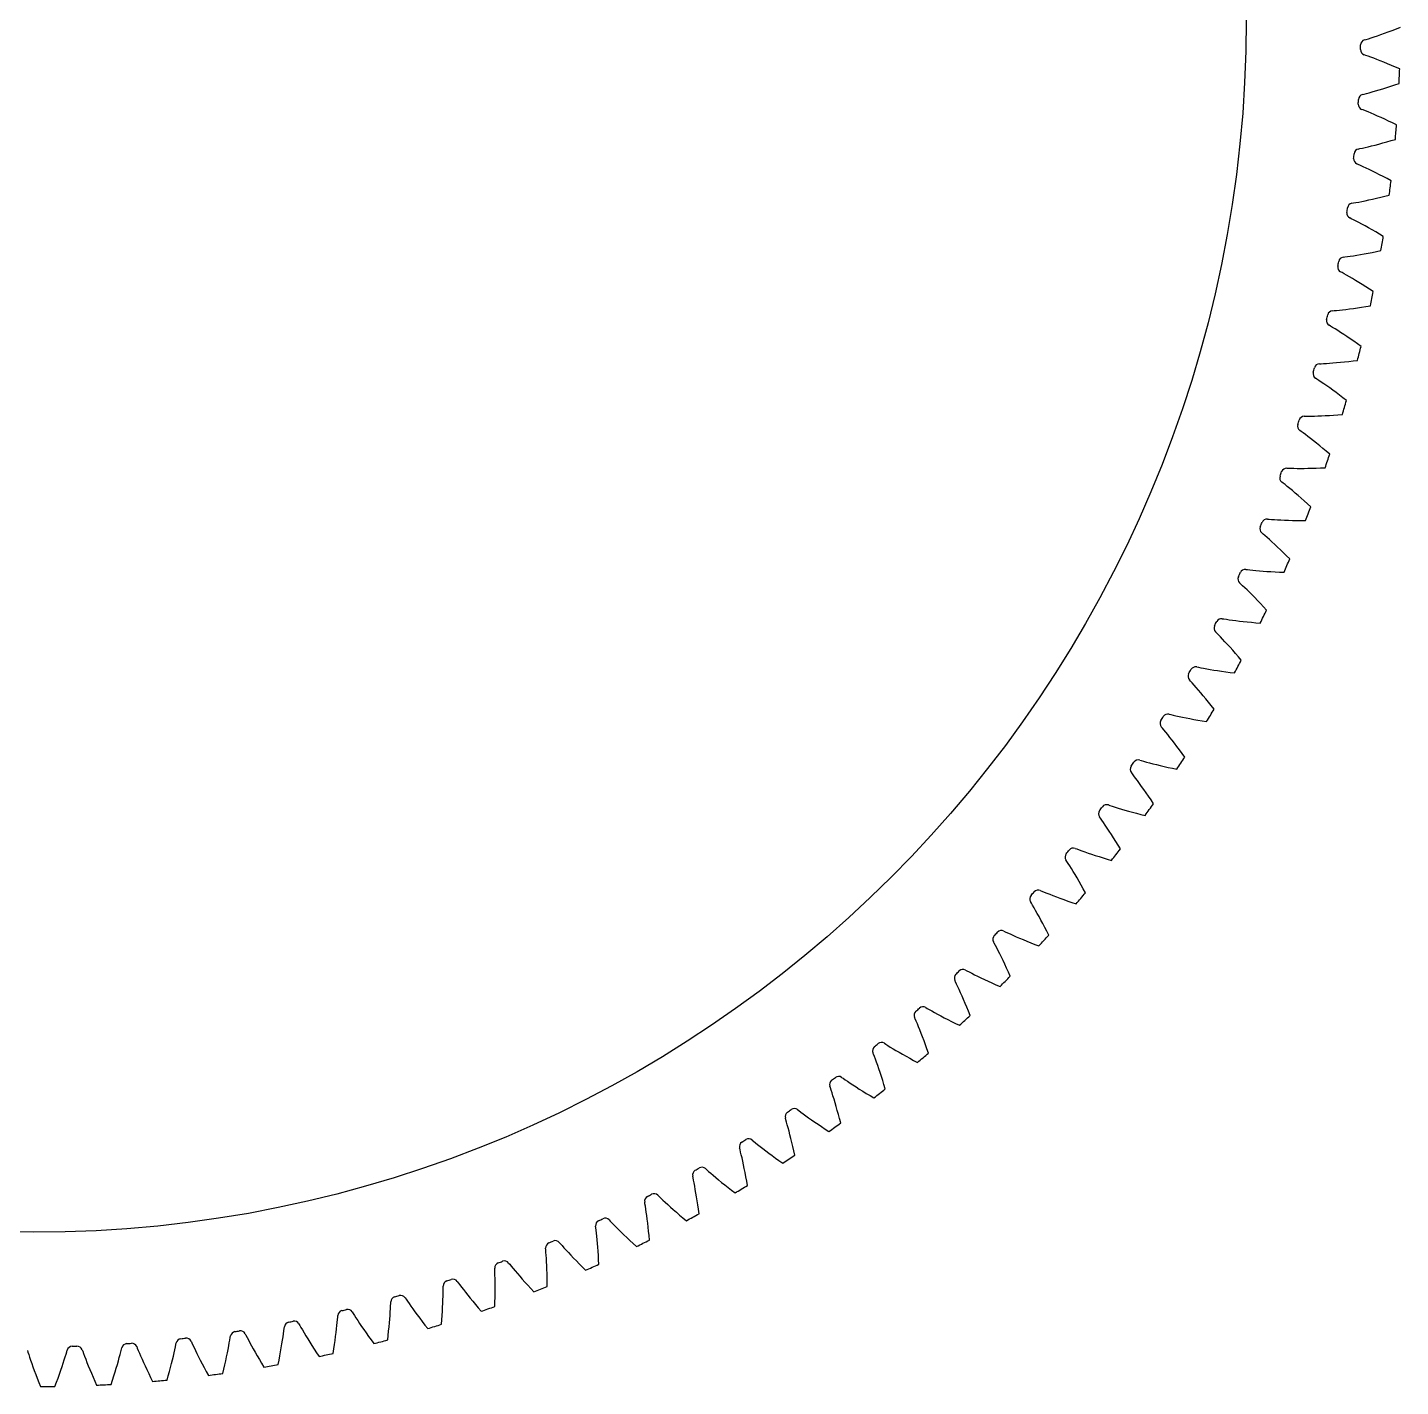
# Model space of a CAD drawing. Header units: millimetres. Extents: x -77 to 78, y -77 to 77.
# Drawn here: x -0.4 to 77.5, y -77.5 to -0.4 of the extents above; entities that cross this region are included whole.
import ezdxf

# ---------------------------------------------------------------- set-up
doc = ezdxf.new("R2010")
doc.units = ezdxf.units.MM

msp = doc.modelspace()

# ---------------------------------------------------------------- linework, layer by layer
at = {"layer": 'bore'}
msp.add_circle((0, 0), 68.75, dxfattribs=at)
at = {"layer": 'thin_ring_external'}
for p, q in [((76.383821, -0.824616), (76.590326, -0.751931)), ((76.590326, -0.751931), (76.805842, -0.674017)), ((76.805842, -0.674017), (77.02954, -0.590951)), ((77.02954, -0.590951), (77.260752, -0.502778)), ((77.260752, -0.502778), (77.498918, -0.40952)), ((75.452572, -1.128734), (75.54329, -1.099922)), ((75.54329, -1.099922), (75.67591, -1.058729)), ((75.67591, -1.058729), (75.830878, -1.009513)), ((75.830878, -1.009513), (76.002402, -0.953696)), ((76.002402, -0.953696), (76.187378, -0.891943)), ((76.187378, -0.891943), (76.383821, -0.824616)), ((75.524755, -2.002437), (75.435297, -1.969926)), ((75.655573, -2.04904), (75.524755, -2.002437)), ((75.80839, -2.104577), (75.655573, -2.04904)), ((75.977477, -2.167389), (75.80839, -2.104577)), ((76.159762, -2.236685), (75.977477, -2.167389)), ((76.353275, -2.312019), (76.159762, -2.236685)), ((76.556623, -2.393121), (76.353275, -2.312019)), ((76.768758, -2.479817), (76.556623, -2.393121)), ((76.988857, -2.571997), (76.768758, -2.479817)), ((77.216254, -2.669589), (76.988857, -2.571997)), ((77.450391, -2.772545), (77.216254, -2.669589)), ((76.494882, -3.895716), (76.713414, -3.826715)), ((76.713414, -3.826715), (76.940334, -3.752903)), ((76.940334, -3.752903), (77.17497, -3.674296)), ((77.17497, -3.674296), (77.416765, -3.590895)), ((75.342617, -4.225489), (75.434441, -4.200426)), ((75.434441, -4.200426), (75.568641, -4.164714)), ((75.568641, -4.164714), (75.725499, -4.121901)), ((75.725499, -4.121901), (75.899169, -4.073172)), ((75.899169, -4.073172), (76.086525, -4.019065)), ((76.086525, -4.019065), (76.285566, -3.959861)), ((76.285566, -3.959861), (76.494882, -3.895716)), ((75.378869, -5.10142), (75.290821, -5.065263)), ((75.507663, -5.153354), (75.378869, -5.10142)), ((75.658071, -5.215118), (75.507663, -5.153354)), ((75.824437, -5.284819), (75.658071, -5.215118)), ((76.003724, -5.36154), (75.824437, -5.284819)), ((76.193981, -5.444755), (76.003724, -5.36154)), ((76.393827, -5.534137), (76.193981, -5.444755)), ((76.602224, -5.62947), (76.393827, -5.534137)), ((76.818354, -5.730609), (76.602224, -5.62947)), ((77.041551, -5.837453), (76.818354, -5.730609)), ((77.271264, -5.949936), (77.041551, -5.837453)), ((76.270449, -7.032931), (76.49163, -6.97296)), ((76.49163, -6.97296), (76.721389, -6.908526)), ((76.721389, -6.908526), (76.959055, -6.839619)), ((76.959055, -6.839619), (77.204069, -6.766215)), ((75.105617, -7.31512), (75.198392, -7.293848)), ((75.198392, -7.293848), (75.333945, -7.263675)), ((75.333945, -7.263675), (75.492429, -7.227338)), ((75.492429, -7.227338), (75.667953, -7.185781)), ((75.667953, -7.185781), (75.857372, -7.139411)), ((75.857372, -7.139411), (76.058676, -7.088429)), ((76.058676, -7.088429), (76.270449, -7.032931)), ((75.105877, -8.191801), (75.019388, -8.152059)), ((75.232431, -8.248978), (75.105877, -8.191801)), ((75.380176, -8.316866), (75.232431, -8.248978)), ((75.54354, -8.393338), (75.380176, -8.316866)), ((75.719526, -8.477355), (75.54354, -8.393338)), ((75.906206, -8.568311), (75.719526, -8.477355)), ((76.102214, -8.665822), (75.906206, -8.568311)), ((76.306522, -8.76963), (76.102214, -8.665822)), ((76.518317, -8.879557), (76.306522, -8.76963)), ((76.73694, -8.995475), (76.518317, -8.879557)), ((76.961841, -9.117293), (76.73694, -8.995475)), ((75.917407, -10.158287), (76.140864, -10.107447)), ((76.140864, -10.107447), (76.373075, -10.0525)), ((76.373075, -10.0525), (76.613369, -9.993409)), ((76.613369, -9.993409), (76.86119, -9.930126)), ((74.741972, -10.392416), (74.835542, -10.374971)), ((74.835542, -10.374971), (74.97222, -10.350388)), ((74.97222, -10.350388), (75.132062, -10.320588)), ((75.132062, -10.320588), (75.309144, -10.286272)), ((75.309144, -10.286272), (75.500307, -10.247719)), ((75.500307, -10.247719), (75.703534, -10.205043)), ((75.703534, -10.205043), (75.917407, -10.158287)), ((74.70624, -11.268368), (74.621455, -11.225109)), ((74.830339, -11.330693), (74.70624, -11.268368)), ((74.975173, -11.404589), (74.830339, -11.330693)), ((75.13526, -11.487704), (74.975173, -11.404589)), ((75.307648, -11.578875), (75.13526, -11.487704)), ((75.490436, -11.677418), (75.307648, -11.578875)), ((75.682276, -11.782894), (75.490436, -11.677418)), ((75.882149, -11.895003), (75.682276, -11.782894)), ((76.089253, -12.013532), (75.882149, -11.895003)), ((76.302933, -12.138328), (76.089253, -12.013532)), ((76.522643, -12.269277), (76.302933, -12.138328)), ((75.436352, -13.266513), (75.661707, -13.224891)), ((75.661707, -13.224891), (75.895978, -13.179524)), ((75.895978, -13.179524), (76.138496, -13.130347)), ((76.138496, -13.130347), (76.388706, -13.077292)), ((74.252295, -13.452188), (74.346503, -13.438599)), ((74.346503, -13.438599), (74.484074, -13.419648)), ((74.484074, -13.419648), (74.645005, -13.396436)), ((74.645005, -13.396436), (74.823347, -13.369419)), ((74.823347, -13.369419), (75.015932, -13.338746)), ((75.015932, -13.338746), (75.220739, -13.30445)), ((75.220739, -13.30445), (75.436352, -13.266513)), ((74.180631, -14.325934), (74.097694, -14.279231)), ((74.302067, -14.393302), (74.180631, -14.325934)), ((74.443745, -14.473082), (74.302067, -14.393302)), ((74.600284, -14.562699), (74.443745, -14.473082)), ((74.768784, -14.66087), (74.600284, -14.562699)), ((74.947372, -14.766835), (74.768784, -14.66087)), ((75.13472, -14.880098), (74.947372, -14.766835)), ((75.329822, -15.000318), (75.13472, -14.880098)), ((75.531885, -15.12725), (75.329822, -15.000318)), ((75.740261, -15.260713), (75.531885, -15.12725)), ((75.95441, -15.400572), (75.740261, -15.260713)), ((74.828093, -16.35237), (75.054968, -16.320034)), ((75.054968, -16.320034), (75.290903, -16.284323)), ((75.290903, -16.284323), (75.535235, -16.245145)), ((75.535235, -16.245145), (75.787413, -16.202407)), ((73.637412, -16.489276), (73.732098, -16.479566)), ((73.732098, -16.479566), (73.870332, -16.46628)), ((73.870332, -16.46628), (74.032079, -16.449694)), ((74.032079, -16.449694), (74.21138, -16.430022)), ((74.21138, -16.430022), (74.405062, -16.407281)), ((74.405062, -16.407281), (74.611105, -16.381423)), ((74.611105, -16.381423), (74.828093, -16.35237)), ((73.529937, -17.359344), (73.448987, -17.309275)), ((73.648504, -17.43164), (73.529937, -17.359344)), ((73.786787, -17.517169), (73.648504, -17.43164)), ((73.939516, -17.613137), (73.786787, -17.517169)), ((74.103843, -17.718144), (73.939516, -17.613137)), ((74.27793, -17.831351), (74.103843, -17.718144)), ((74.46047, -17.952211), (74.27793, -17.831351)), ((74.650472, -18.080339), (74.46047, -17.952211)), ((74.847153, -18.21546), (74.650472, -18.080339)), ((75.049874, -18.357365), (74.847153, -18.21546)), ((75.258101, -18.505898), (75.049874, -18.357365)), ((73.294319, -19.475214), (73.474277, -19.46292)), ((73.474277, -19.46292), (73.668729, -19.44815)), ((73.668729, -19.44815), (73.87566, -19.430772)), ((73.87566, -19.430772), (74.093658, -19.410652)), ((74.093658, -19.410652), (74.321668, -19.387658)), ((74.321668, -19.387658), (74.558871, -19.361664)), ((74.558871, -19.361664), (74.804606, -19.33255)), ((74.804606, -19.33255), (75.058326, -19.300201)), ((72.898359, -19.49856), (72.993365, -19.492746)), ((72.993365, -19.492746), (73.132027, -19.485145)), ((73.132027, -19.485145), (73.294319, -19.475214)), ((72.755254, -20.363482), (72.676428, -20.310132)), ((72.870754, -20.440585), (72.755254, -20.363482)), ((73.005409, -20.531719), (72.870754, -20.440585)), ((73.154068, -20.633876), (73.005409, -20.531719)), ((73.313946, -20.745541), (73.154068, -20.633876)), ((73.483239, -20.8658), (73.313946, -20.745541)), ((73.660663, -20.994052), (73.483239, -20.8658)), ((73.845245, -21.129873), (73.660663, -20.994052)), ((74.036212, -21.272954), (73.845245, -21.129873)), ((74.232937, -21.423062), (74.036212, -21.272954)), ((74.43489, -21.580019), (74.232937, -21.423062)), ((72.036384, -22.474965), (72.131548, -22.473056)), ((72.131548, -22.473056), (72.270405, -22.471155)), ((72.270405, -22.471155), (72.432969, -22.467895)), ((72.432969, -22.467895), (72.613279, -22.462999)), ((72.613279, -22.462999), (72.808173, -22.456225)), ((72.808173, -22.456225), (73.015643, -22.447357)), ((73.015643, -22.447357), (73.234283, -22.436204)), ((73.234283, -22.436204), (73.463046, -22.42259)), ((73.463046, -22.42259), (73.701116, -22.406357)), ((73.701116, -22.406357), (73.947839, -22.387355)), ((73.947839, -22.387355), (74.202673, -22.36545)), ((71.85789, -23.333282), (71.781321, -23.276741)), ((71.970127, -23.415062), (71.85789, -23.333282)), ((72.100927, -23.511648), (71.970127, -23.415062)), ((72.245267, -23.619822), (72.100927, -23.511648)), ((72.400425, -23.737956), (72.245267, -23.619822)), ((72.564638, -23.865064), (72.400425, -23.737956)), ((72.736648, -24.000492), (72.564638, -23.865064)), ((72.915497, -24.143776), (72.736648, -24.000492)), ((73.10043, -24.294577), (72.915497, -24.143776)), ((73.290826, -24.452636), (73.10043, -24.294577)), ((73.486164, -24.617751), (73.290826, -24.452636)), ((71.052939, -25.413472), (71.148101, -25.415471)), ((71.148101, -25.415471), (71.286919, -25.419273)), ((71.286919, -25.419273), (71.449479, -25.422689)), ((71.449479, -25.422689), (71.629839, -25.4252)), ((71.629839, -25.4252), (71.824847, -25.426433)), ((71.824847, -25.426433), (72.032506, -25.426091)), ((72.032506, -25.426091), (72.251419, -25.423924)), ((72.251419, -25.423924), (72.480548, -25.419713)), ((72.480548, -25.419713), (72.719084, -25.413267)), ((72.719084, -25.413267), (72.966379, -25.404411)), ((72.966379, -25.404411), (73.221897, -25.392986)), ((70.839357, -26.263737), (70.765174, -26.2041)), ((70.948142, -26.350056), (70.839357, -26.263737)), ((71.074866, -26.45193), (70.948142, -26.350056)), ((71.214644, -26.565939), (71.074866, -26.45193)), ((71.364821, -26.690344), (71.214644, -26.565939)), ((71.523677, -26.824087), (71.364821, -26.690344)), ((71.689981, -26.966462), (71.523677, -26.824087)), ((71.862798, -27.116968), (71.689981, -26.966462)), ((72.041383, -27.275234), (71.862798, -27.116968)), ((72.225129, -27.440976), (72.041383, -27.275234)), ((72.413525, -27.613972), (72.225129, -27.440976)), ((69.949682, -28.309126), (70.044682, -28.31503)), ((70.044682, -28.31503), (70.183227, -28.324528)), ((70.183227, -28.324528), (70.34551, -28.334615)), ((70.34551, -28.334615), (70.525614, -28.344529)), ((70.525614, -28.344529), (70.720408, -28.353767)), ((70.720408, -28.353767), (70.927906, -28.361951)), ((70.927906, -28.361951), (71.146723, -28.368772)), ((71.146723, -28.368772), (71.375832, -28.373972)), ((71.375832, -28.373972), (71.614431, -28.377325)), ((71.614431, -28.377325), (71.861881, -28.378629)), ((71.861881, -28.378629), (72.117653, -28.377704)), ((69.701373, -29.149906), (69.6297, -29.087273)), ((69.806522, -29.240618), (69.701373, -29.149906)), ((69.928957, -29.347609), (69.806522, -29.240618)), ((70.063936, -29.467261), (69.928957, -29.347609)), ((70.20888, -29.597726), (70.063936, -29.467261)), ((70.362111, -29.737878), (70.20888, -29.597726)), ((70.52243, -29.88696), (70.362111, -29.737878)), ((70.688921, -30.044435), (70.52243, -29.88696)), ((70.860859, -30.209899), (70.688921, -30.044435)), ((71.037645, -30.383045), (70.860859, -30.209899)), ((71.218779, -30.56363), (71.037645, -30.383045)), ((68.728475, -31.157044), (68.823152, -31.166844)), ((68.823152, -31.166844), (68.961191, -31.182021)), ((68.961191, -31.182021), (69.122922, -31.198763)), ((69.122922, -31.198763), (69.302468, -31.216062)), ((69.302468, -31.216062), (69.496717, -31.23329)), ((69.496717, -31.23329), (69.703705, -31.249985)), ((69.703705, -31.249985), (69.922058, -31.265785)), ((69.922058, -31.265785), (70.15076, -31.280387)), ((70.15076, -31.280387), (70.38902, -31.293532)), ((70.38902, -31.293532), (70.636208, -31.304994)), ((70.636208, -31.304994), (70.891802, -31.314571)), ((68.445857, -31.986921), (68.376816, -31.921399)), ((68.547193, -32.081874), (68.445857, -31.986921)), ((68.665132, -32.193801), (68.547193, -32.081874)), ((68.795085, -32.318893), (68.665132, -32.193801)), ((68.93455, -32.455199), (68.795085, -32.318893)), ((69.081898, -32.601524), (68.93455, -32.455199)), ((69.235961, -32.757063), (69.081898, -32.601524)), ((69.395847, -32.92124), (69.235961, -32.757063)), ((69.560847, -33.093624), (69.395847, -32.92124)), ((69.730376, -33.273882), (69.560847, -33.093624)), ((69.903943, -33.46175), (69.730376, -33.273882)), ((67.391376, -33.952425), (67.485571, -33.966103)), ((67.485571, -33.966103), (67.62287, -33.986935)), ((67.62287, -33.986935), (67.783778, -34.010303)), ((67.783778, -34.010303), (67.962462, -34.034959)), ((67.962462, -34.034959), (68.15584, -34.060146)), ((68.15584, -34.060146), (68.361968, -34.085326)), ((68.361968, -34.085326), (68.579488, -34.110077)), ((68.579488, -34.110077), (68.807397, -34.134055)), ((68.807397, -34.134055), (69.044918, -34.156971)), ((69.044918, -34.156971), (69.291426, -34.178572)), ((69.291426, -34.178572), (69.546412, -34.198634)), ((67.074925, -34.769999), (67.008633, -34.701698)), ((67.172278, -34.869032), (67.074925, -34.769999)), ((67.285522, -34.985707), (67.172278, -34.869032)), ((67.41023, -35.116029), (67.285522, -34.985707)), ((67.543981, -35.257945), (67.41023, -35.116029)), ((67.685198, -35.410196), (67.543981, -35.257945)), ((67.832745, -35.571929), (67.685198, -35.410196)), ((67.985756, -35.742532), (67.832745, -35.571929)), ((68.143539, -35.921544), (67.985756, -35.742532)), ((68.305525, -36.10861), (68.143539, -35.921544)), ((68.471233, -36.303447), (68.305525, -36.10861)), ((65.940639, -36.690554), (66.034193, -36.708088)), ((66.034193, -36.708088), (66.170522, -36.734539)), ((66.170522, -36.734539), (66.330334, -36.764493)), ((66.330334, -36.764493), (66.507855, -36.796464)), ((66.507855, -36.796464), (66.700037, -36.82957)), ((66.700037, -36.82957), (66.904957, -36.863191)), ((66.904957, -36.863191), (67.121278, -36.896851)), ((67.121278, -36.896851), (67.34801, -36.930166)), ((67.34801, -36.930166), (67.584389, -36.962814)), ((67.584389, -36.962814), (67.829803, -36.994517)), ((67.829803, -36.994517), (68.083751, -37.025031)), ((65.59089, -37.494447), (65.527457, -37.423481)), ((65.684095, -37.597393), (65.59089, -37.494447)), ((65.792454, -37.718619), (65.684095, -37.597393)), ((65.911706, -37.853951), (65.792454, -37.718619)), ((66.039518, -38.001239), (65.911706, -37.853951)), ((66.174365, -38.159159), (66.039518, -38.001239)), ((66.315148, -38.326813), (66.174365, -38.159159)), ((66.461026, -38.503554), (66.315148, -38.326813)), ((66.611327, -38.688893), (66.461026, -38.503554)), ((66.765496, -38.882452), (66.611327, -38.688893)), ((66.923065, -39.083927), (66.765496, -38.882452)), ((64.378712, -39.366814), (64.471467, -39.388175)), ((64.471467, -39.388175), (64.606595, -39.4202)), ((64.606595, -39.4202), (64.765043, -39.45669)), ((64.765043, -39.45669), (64.941102, -39.495922)), ((64.941102, -39.495922), (65.131762, -39.53689)), ((65.131762, -39.53689), (65.335129, -39.578896)), ((65.335129, -39.578896), (65.549886, -39.621409)), ((65.549886, -39.621409), (65.775059, -39.664004)), ((65.775059, -39.664004), (66.009899, -39.706329)), ((63.996254, -40.155671), (63.935788, -40.082161)), ((64.085154, -40.262357), (63.996254, -40.155671)), ((64.188444, -40.387929), (64.085154, -40.262357)), ((64.30204, -40.528043), (64.188444, -40.387929)), ((66.009899, -39.706329), (66.253804, -39.748081)), ((66.253804, -39.748081), (66.506284, -39.788995)), ((64.423697, -40.680454), (64.30204, -40.528043)), ((64.551947, -40.843777), (64.423697, -40.680454)), ((64.685729, -41.01707), (64.551947, -40.843777)), ((64.824227, -41.199651), (64.685729, -41.01707)), ((64.966792, -41.391004), (64.824227, -41.199651)), ((62.708228, -41.976693), (62.800028, -42.001844)), ((62.800028, -42.001844), (62.933727, -42.03939)), ((62.933727, -42.03939), (63.090543, -42.082354)), ((65.112885, -41.590729), (64.966792, -41.391004)), ((65.26205, -41.798503), (65.112885, -41.590729)), ((62.293706, -42.749183), (62.236309, -42.673253)), ((62.37815, -42.859429), (62.293706, -42.749183)), ((63.090543, -42.082354), (63.264843, -42.128782)), ((63.264843, -42.128782), (63.453661, -42.177543)), ((63.453661, -42.177543), (63.655131, -42.227862)), ((63.655131, -42.227862), (63.867961, -42.279156)), ((63.867961, -42.279156), (64.091197, -42.33096)), ((64.091197, -42.33096), (64.3241, -42.382891)), ((64.3241, -42.382891), (64.566086, -42.434621)), ((64.566086, -42.434621), (64.816674, -42.485866)), ((62.476199, -42.989136), (62.37815, -42.859429)), ((62.583946, -43.133795), (62.476199, -42.989136)), ((62.699244, -43.291073), (62.583946, -43.133795)), ((62.82068, -43.459523), (62.699244, -43.291073)), ((62.947234, -43.638162), (62.82068, -43.459523)), ((63.07812, -43.826275), (62.947234, -43.638162)), ((63.212709, -44.023321), (63.07812, -43.826275)), ((63.350479, -44.228875), (63.212709, -44.023321)), ((63.490988, -44.442598), (63.350479, -44.228875)), ((60.932003, -44.51579), (61.022694, -44.544689)), ((61.022694, -44.544689), (61.154738, -44.587692)), ((61.154738, -44.587692), (61.309659, -44.637058)), ((61.309659, -44.637058), (61.481905, -44.690602)), ((61.481905, -44.690602), (61.668562, -44.747074)), ((61.668562, -44.747074), (61.867797, -44.805622)), ((61.867797, -44.805622), (62.078342, -44.865611)), ((62.078342, -44.865611), (62.299262, -44.926536)), ((62.299262, -44.926536), (62.529837, -44.987985)), ((62.529837, -44.987985), (62.769495, -45.049606)), ((62.769495, -45.049606), (63.017768, -45.111096)), ((60.486116, -45.270611), (60.431885, -45.192388)), ((60.565963, -45.38423), (60.486116, -45.270611)), ((60.658604, -45.517853), (60.565963, -45.38423)), ((60.760321, -45.666814), (60.658604, -45.517853)), ((60.869065, -45.828693), (60.760321, -45.666814)), ((60.983483, -46.001987), (60.869065, -45.828693)), ((61.102597, -46.185671), (60.983483, -46.001987)), ((61.225649, -46.378999), (61.102597, -46.185671)), ((61.352035, -46.581403), (61.225649, -46.378999)), ((61.481249, -46.792441), (61.352035, -46.581403)), ((59.053034, -46.979824), (59.142461, -47.012421)), ((59.142461, -47.012421), (59.272629, -47.060809)), ((59.272629, -47.060809), (59.425392, -47.116494)), ((59.425392, -47.116494), (59.595295, -47.177064)), ((59.595295, -47.177064), (59.779476, -47.241152)), ((59.779476, -47.241152), (59.976139, -47.30783)), ((59.976139, -47.30783), (60.184044, -47.376412)), ((60.184044, -47.376412), (60.402276, -47.446356)), ((60.402276, -47.446356), (60.630134, -47.517219)), ((61.612865, -47.011752), (61.481249, -46.792441)), ((58.576533, -47.715702), (58.525559, -47.635318)), ((58.651649, -47.832504), (58.576533, -47.715702)), ((58.738725, -47.969817), (58.651649, -47.832504)), ((58.834241, -48.122829), (58.738725, -47.969817)), ((58.936247, -48.289035), (58.834241, -48.122829)), ((60.630134, -47.517219), (60.86706, -47.588628)), ((60.86706, -47.588628), (61.112599, -47.660258)), ((59.043455, -48.466881), (58.936247, -48.289035)), ((59.154926, -48.6553), (59.043455, -48.466881)), ((59.269938, -48.853517), (59.154926, -48.6553)), ((59.387907, -49.06094), (59.269938, -48.853517)), ((57.074487, -49.364638), (57.162501, -49.40088)), ((57.162501, -49.40088), (57.290572, -49.454571)), ((57.290572, -49.454571), (57.440921, -49.516481)), ((57.440921, -49.516481), (57.608194, -49.583975)), ((57.608194, -49.583975), (57.789588, -49.65557)), ((57.789588, -49.65557), (57.983348, -49.730266)), ((57.983348, -49.730266), (58.188262, -49.807326)), ((58.188262, -49.807326), (58.403439, -49.886171)), ((59.508349, -49.277104), (59.387907, -49.06094)), ((59.63085, -49.501634), (59.508349, -49.277104)), ((56.568177, -50.080333), (56.520546, -49.997925)), ((56.638434, -50.20012), (56.568177, -50.080333)), ((56.7198, -50.340893), (56.638434, -50.20012)), ((56.808953, -50.497697), (56.7198, -50.340893)), ((56.90405, -50.667951), (56.808953, -50.497697)), ((58.403439, -49.886171), (58.628196, -49.966329)), ((58.628196, -49.966329), (58.86199, -50.047404)), ((58.86199, -50.047404), (59.104381, -50.129055)), ((57.003865, -50.850048), (56.90405, -50.667951)), ((57.107507, -51.042885), (57.003865, -50.850048)), ((57.214284, -51.245657), (57.107507, -51.042885)), ((57.323638, -51.457748), (57.214284, -51.245657)), ((54.999701, -51.666213), (55.086152, -51.706037)), ((55.086152, -51.706037), (55.211911, -51.764942)), ((55.211911, -51.764942), (55.359591, -51.832971)), ((55.359591, -51.832971), (55.523952, -51.907277)), ((55.523952, -51.907277), (55.702254, -51.986258)), ((55.702254, -51.986258), (55.892784, -52.068846)), ((55.892784, -52.068846), (56.094361, -52.154253)), ((56.094361, -52.154253), (56.30612, -52.241866)), ((57.435103, -51.678675), (57.323638, -51.457748)), ((57.548283, -51.908044), (57.435103, -51.678675)), ((54.464434, -52.360518), (54.420227, -52.276224)), ((54.529714, -52.483089), (54.464434, -52.360518)), ((54.605232, -52.627083), (54.529714, -52.483089)), ((54.687872, -52.787415), (54.605232, -52.627083)), ((54.775899, -52.96143), (54.687872, -52.787415)), ((56.30612, -52.241866), (56.527396, -52.331184)), ((56.527396, -52.331184), (56.757665, -52.421789)), ((56.757665, -52.421789), (56.9965, -52.513322)), ((54.868154, -53.147471), (54.775899, -52.96143)), ((54.963792, -53.344401), (54.868154, -53.147471)), ((55.062154, -53.551385), (54.963792, -53.344401)), ((55.162709, -53.767787), (55.062154, -53.551385)), ((52.268852, -54.552411), (52.228143, -54.466373)), ((52.832172, -53.880667), (52.916915, -53.924007)), ((52.916915, -53.924007), (53.04015, -53.988024)), ((53.04015, -53.988024), (53.184912, -54.06206)), ((53.184912, -54.06206), (53.346084, -54.14305)), ((53.346084, -54.14305), (53.520993, -54.229286)), ((53.520993, -54.229286), (53.707972, -54.319626)), ((53.707972, -54.319626), (53.905873, -54.413237)), ((53.905873, -54.413237), (54.113856, -54.509469)), ((55.26501, -53.993103), (55.162709, -53.767787)), ((55.368677, -54.226927), (55.26501, -53.993103)), ((52.329044, -54.677558), (52.268852, -54.552411)), ((52.398587, -54.824532), (52.329044, -54.677558)), ((52.474576, -54.988122), (52.398587, -54.824532)), ((52.555384, -55.165603), (52.474576, -54.988122)), ((52.639923, -55.355276), (52.555384, -55.165603)), ((54.113856, -54.509469), (54.331279, -54.607796)), ((54.331279, -54.607796), (54.557634, -54.707779)), ((54.557634, -54.707779), (54.792509, -54.809041)), ((50.575556, -56.004266), (50.658449, -56.051048)), ((50.658449, -56.051048), (50.778951, -56.120071)), ((52.727395, -55.555965), (52.639923, -55.355276)), ((52.817177, -55.766813), (52.727395, -55.555965)), ((52.908762, -55.987161), (52.817177, -55.766813)), ((53.001727, -56.216488), (52.908762, -55.987161)), ((49.985133, -56.652316), (49.94799, -56.564679)), ((50.040136, -56.779829), (49.985133, -56.652316)), ((50.103586, -56.929534), (50.040136, -56.779829)), ((50.778951, -56.120071), (50.920552, -56.199988)), ((50.920552, -56.199988), (51.078263, -56.287527)), ((51.078263, -56.287527), (51.249484, -56.38087)), ((51.249484, -56.38087), (51.432596, -56.478811)), ((51.432596, -56.478811), (51.626487, -56.580468)), ((51.626487, -56.580468), (51.830344, -56.685158)), ((51.830344, -56.685158), (52.043547, -56.792328)), ((52.043547, -56.792328), (52.265606, -56.901519)), ((53.095707, -56.45437), (53.001727, -56.216488)), ((50.172795, -57.096106), (50.103586, -56.929534)), ((50.246248, -57.276755), (50.172795, -57.096106)), ((50.322929, -57.469738), (50.246248, -57.276755)), ((50.402088, -57.67385), (50.322929, -57.469738)), ((52.265606, -56.901519), (52.496126, -57.012339)), ((48.233658, -58.033429), (48.314561, -58.083575)), ((48.314561, -58.083575), (48.432128, -58.157487)), ((48.432128, -58.157487), (48.570328, -58.243149)), ((48.570328, -58.243149), (48.724312, -58.337089)), ((48.724312, -58.337089), (48.891557, -58.437384)), ((50.483138, -57.888206), (50.402088, -57.67385)), ((50.5656, -58.112128), (50.483138, -57.888206)), ((50.649071, -58.345078), (50.5656, -58.112128)), ((50.733206, -58.586618), (50.649071, -58.345078)), ((47.617127, -58.656693), (47.583614, -58.567605)), ((47.666849, -58.786357), (47.617127, -58.656693)), ((47.724099, -58.93854), (47.666849, -58.786357)), ((47.786411, -59.107813), (47.724099, -58.93854)), ((47.852386, -59.291326), (47.786411, -59.107813)), ((48.891557, -58.437384), (49.070494, -58.542759)), ((49.070494, -58.542759), (49.260048, -58.652291)), ((49.260048, -58.652291), (49.459435, -58.765262)), ((49.459435, -58.765262), (49.668058, -58.881095)), ((49.668058, -58.881095), (49.885447, -58.999311)), ((49.885447, -58.999311), (50.111223, -59.119501)), ((47.92108, -59.487294), (47.852386, -59.291326)), ((47.991792, -59.694484), (47.92108, -59.487294)), ((48.063973, -59.911987), (47.991792, -59.694484)), ((48.137172, -60.139105), (48.063973, -59.911987)), ((45.168828, -60.562161), (45.139, -60.471773)), ((45.213185, -60.693757), (45.168828, -60.562161)), ((45.264139, -60.848163), (45.213185, -60.693757)), ((45.810428, -59.964734), (45.889203, -60.018159)), ((45.889203, -60.018159), (46.003637, -60.096836)), ((46.003637, -60.096836), (46.138204, -60.1881)), ((46.138204, -60.1881), (46.288201, -60.288283)), ((46.288201, -60.288283), (46.451187, -60.395359)), ((46.451187, -60.395359), (46.625647, -60.507992)), ((46.625647, -60.507992), (46.810544, -60.625213)), ((46.810544, -60.625213), (47.005125, -60.746275)), ((48.211009, -60.375286), (48.137172, -60.139105)), ((48.285157, -60.620076), (48.211009, -60.375286)), ((45.319449, -61.019851), (45.264139, -60.848163)), ((45.377834, -61.205918), (45.319449, -61.019851)), ((45.438424, -61.404541), (45.377834, -61.205918)), ((45.500571, -61.614459), (45.438424, -61.404541)), ((47.005125, -60.746275), (47.208817, -60.870575)), ((47.208817, -60.870575), (47.421169, -60.997616)), ((47.421169, -60.997616), (47.641821, -61.126974)), ((42.644365, -62.365508), (42.618273, -62.273971)), ((43.30995, -61.794926), (43.386466, -61.85154)), ((43.386466, -61.85154), (43.497573, -61.934848)), ((43.497573, -61.934848), (43.62828, -62.03156)), ((43.62828, -62.03156), (43.774038, -62.137816)), ((43.774038, -62.137816), (43.932491, -62.251493)), ((43.932491, -62.251493), (44.102179, -62.371194)), ((45.563761, -61.834742), (45.500571, -61.614459)), ((45.627574, -62.064674), (45.563761, -61.834742)), ((45.691653, -62.303687), (45.627574, -62.064674)), ((42.683281, -62.498814), (42.644365, -62.365508)), ((42.727853, -62.655182), (42.683281, -62.498814)), ((42.776068, -62.828995), (42.727853, -62.655182)), ((42.826764, -63.017302), (42.776068, -62.828995)), ((42.879149, -63.218246), (42.826764, -63.017302)), ((44.102179, -62.371194), (44.282108, -62.495907)), ((44.282108, -62.495907), (44.471555, -62.624855)), ((44.471555, -62.624855), (44.669971, -62.757414)), ((44.669971, -62.757414), (44.876929, -62.893066)), ((44.876929, -62.893066), (45.092083, -63.031373)), ((45.755688, -62.551315), (45.691653, -62.303687)), ((40.736443, -63.520917), (40.81057, -63.580625)), ((40.81057, -63.580625), (40.918163, -63.668424)), ((40.918163, -63.668424), (41.044789, -63.770421)), ((41.044789, -63.770421), (41.186061, -63.882571)), ((42.932625, -63.430538), (42.879149, -63.218246)), ((42.986719, -63.65323), (42.932625, -63.430538)), ((43.041038, -63.885588), (42.986719, -63.65323)), ((40.047993, -64.063692), (40.025681, -63.971161)), ((40.081404, -64.198484), (40.047993, -64.063692)), ((40.119519, -64.356549), (40.081404, -64.198484)), ((40.160556, -64.532196), (40.119519, -64.356549)), ((40.203479, -64.722426), (40.160556, -64.532196)), ((41.186061, -63.882571), (41.339714, -64.002658)), ((41.339714, -64.002658), (41.504345, -64.129224)), ((41.504345, -64.129224), (41.679002, -64.261219)), ((41.679002, -64.261219), (41.862995, -64.397836)), ((41.862995, -64.397836), (42.055802, -64.538429)), ((42.055802, -64.538429), (42.257016, -64.682464)), ((43.09525, -64.12703), (43.041038, -63.885588)), ((43.149065, -64.377078), (43.09525, -64.12703)), ((38.094244, -65.139797), (38.165857, -65.202498)), ((38.165857, -65.202498), (38.269755, -65.294641)), ((38.269755, -65.294641), (38.392087, -65.40175)), ((40.24757, -64.92535), (40.203479, -64.722426)), ((40.292286, -65.139659), (40.24757, -64.92535)), ((40.337191, -65.364384), (40.292286, -65.139659)), ((40.381925, -65.598776), (40.337191, -65.364384)), ((42.257016, -64.682464), (42.466311, -64.829487)), ((37.384091, -65.653851), (37.365597, -65.560482)), ((37.41194, -65.789901), (37.384091, -65.653851)), ((37.443533, -65.949397), (37.41194, -65.789901)), ((37.477325, -66.126581), (37.443533, -65.949397)), ((37.512402, -66.318412), (37.477325, -66.126581)), ((38.392087, -65.40175), (38.528636, -65.519606)), ((38.528636, -65.519606), (38.677229, -65.6459)), ((38.677229, -65.6459), (38.836525, -65.779118)), ((38.836525, -65.779118), (39.005615, -65.918173)), ((39.005615, -65.918173), (39.183844, -66.062228)), ((39.183844, -66.062228), (39.370717, -66.210618)), ((40.426178, -65.84224), (40.381925, -65.598776)), ((40.469682, -66.094287), (40.426178, -65.84224)), ((35.38781, -66.648837), (35.456789, -66.714425)), ((35.456789, -66.714425), (35.556816, -66.810756)), ((35.556816, -66.810756), (35.674647, -66.922797)), ((35.674647, -66.922797), (35.806243, -67.04616)), ((37.548125, -66.522976), (37.512402, -66.318412)), ((37.584004, -66.73894), (37.548125, -66.522976)), ((37.619646, -66.965319), (37.584004, -66.73894)), ((39.370717, -66.210618), (39.565848, -66.362792)), ((39.565848, -66.362792), (39.76893, -66.518284)), ((34.657151, -67.133302), (34.642506, -67.039253)), ((34.679392, -67.27038), (34.657151, -67.133302)), ((34.70441, -67.43104), (34.679392, -67.27038)), ((34.730899, -67.609461), (34.70441, -67.43104)), ((34.758071, -67.802571), (34.730899, -67.609461)), ((35.806243, -67.04616), (35.949525, -67.178447)), ((35.949525, -67.178447), (36.103218, -67.318094)), ((36.103218, -67.318094), (36.266457, -67.463973)), ((36.266457, -67.463973), (36.438621, -67.615224)), ((36.438621, -67.615224), (36.619244, -67.771161)), ((37.654719, -67.20135), (37.619646, -66.965319)), ((37.688939, -67.446426), (37.654719, -67.20135)), ((37.722059, -67.700046), (37.688939, -67.446426)), ((31.871772, -68.499552), (31.861, -68.40498)), ((31.888365, -68.637427), (31.871772, -68.499552)), ((32.621704, -68.045492), (32.687932, -68.113857)), ((32.687932, -68.113857), (32.78392, -68.214213)), ((32.78392, -68.214213), (32.897052, -68.330997)), ((32.897052, -68.330997), (33.023472, -68.459659)), ((33.023472, -68.459659), (33.161202, -68.597717)), ((34.785365, -68.008429), (34.758071, -67.802571)), ((34.812348, -68.225684), (34.785365, -68.008429)), ((34.838665, -68.453335), (34.812348, -68.225684)), ((34.864018, -68.690608), (34.838665, -68.453335)), ((36.619244, -67.771161), (36.807964, -67.931218)), ((36.807964, -67.931218), (37.004491, -68.094917)), ((31.906767, -68.798979), (31.888365, -68.637427)), ((31.925909, -68.978337), (31.906767, -68.798979)), ((31.945129, -69.1724), (31.925909, -68.978337)), ((31.963949, -69.379204), (31.945129, -69.1724)), ((33.161202, -68.597717), (33.309032, -68.743555)), ((33.309032, -68.743555), (33.466145, -68.896013)), ((33.466145, -68.896013), (33.631955, -69.054206)), ((33.631955, -69.054206), (33.806023, -69.217426)), ((33.806023, -69.217426), (33.988012, -69.385096)), ((34.888149, -68.936881), (34.864018, -68.690608)), ((34.910828, -69.191648), (34.888149, -68.936881)), ((29.032649, -69.750295), (29.025769, -69.655361)), ((29.043568, -69.888736), (29.032649, -69.750295)), ((29.055322, -70.050906), (29.043568, -69.888736)), ((29.067084, -70.230899), (29.055322, -70.050906)), ((29.800591, -69.327407), (29.863956, -69.398433)), ((29.863956, -69.398433), (29.955743, -69.502646)), ((29.955743, -69.502646), (30.063985, -69.623976)), ((30.063985, -69.623976), (30.185016, -69.757719)), ((30.185016, -69.757719), (30.316963, -69.901316)), ((30.316963, -69.901316), (30.45868, -70.0531)), ((30.45868, -70.0531), (30.609401, -70.21188)), ((31.981989, -69.597384), (31.963949, -69.379204)), ((31.998938, -69.825924), (31.981989, -69.597384)), ((32.014529, -70.064037), (31.998938, -69.825924)), ((32.028528, -70.311094), (32.014529, -70.064037)), ((33.988012, -69.385096), (34.177653, -69.556725)), ((26.144571, -70.883424), (26.141594, -70.788288)), ((26.929227, -70.492421), (26.989623, -70.565988)), ((26.989623, -70.565988), (27.077054, -70.673881)), ((27.077054, -70.673881), (27.180224, -70.799553)), ((27.180224, -70.799553), (27.295662, -70.938152)), ((29.078321, -70.425588), (29.067084, -70.230899)), ((29.088635, -70.632991), (29.078321, -70.425588)), ((29.097702, -70.851727), (29.088635, -70.632991)), ((30.609401, -70.21188), (30.768577, -70.376746)), ((30.768577, -70.376746), (30.935798, -70.546976)), ((30.935798, -70.546976), (31.110749, -70.721975)), ((31.110749, -70.721975), (31.293184, -70.901246)), ((32.040729, -70.566576), (32.028528, -70.311094)), ((24.012454, -71.538568), (24.069779, -71.614553)), ((24.069779, -71.614553), (24.152707, -71.725944)), ((26.149797, -71.022196), (26.144571, -70.883424)), ((26.154883, -71.184713), (26.149797, -71.022196)), ((26.159245, -71.365037), (26.154883, -71.184713)), ((26.16248, -71.560022), (26.159245, -71.365037)), ((26.16427, -71.767674), (26.16248, -71.560022)), ((27.295662, -70.938152), (27.421601, -71.087045)), ((27.421601, -71.087045), (27.556968, -71.244519)), ((27.556968, -71.244519), (27.701043, -71.409353)), ((27.701043, -71.409353), (27.853316, -71.580615)), ((27.853316, -71.580615), (28.013407, -71.757567)), ((29.105254, -71.08077), (29.097702, -70.851727)), ((29.111056, -71.319322), (29.105254, -71.08077)), ((29.114901, -71.566746), (29.111056, -71.319322)), ((29.116602, -71.822514), (29.114901, -71.566746)), ((23.202524, -72.57379), (23.207296, -72.378837)), ((23.207296, -72.378837), (23.210341, -72.198485)), ((23.210341, -72.198485), (23.211932, -72.035897)), ((23.211932, -72.035897), (23.212407, -71.897028)), ((23.212407, -71.897028), (23.213339, -71.801849)), ((24.152707, -71.725944), (24.25063, -71.855746)), ((24.25063, -71.855746), (24.360281, -71.998968)), ((24.360281, -71.998968), (24.480001, -72.152905)), ((24.480001, -72.152905), (24.608789, -72.315804)), ((24.608789, -72.315804), (24.745975, -72.486414)), ((26.158495, -72.454347), (26.162492, -72.215758)), ((26.162492, -72.215758), (26.16435, -71.986598)), ((26.16435, -71.986598), (26.16427, -71.767674)), ((28.013407, -71.757567), (28.181027, -71.939601)), ((28.181027, -71.939601), (28.355948, -72.12621)), ((20.216215, -73.270589), (20.226661, -73.090515)), ((20.226661, -73.090515), (20.234926, -72.928129)), ((20.234926, -72.928129), (20.241102, -72.789396)), ((20.241102, -72.789396), (20.245941, -72.694336)), ((21.055191, -72.464085), (21.109348, -72.542359)), ((21.109348, -72.542359), (21.187632, -72.657061)), ((21.187632, -72.657061), (21.280144, -72.790773)), ((21.280144, -72.790773), (21.383822, -72.938376)), ((21.383822, -72.938376), (21.497122, -73.097099)), ((21.497122, -73.097099), (21.619113, -73.265148)), ((23.175614, -73.228974), (23.186879, -73.000083)), ((23.186879, -73.000083), (23.195787, -72.78134)), ((23.195787, -72.78134), (23.202524, -72.57379)), ((24.745975, -72.486414), (24.891088, -72.663783)), ((24.891088, -72.663783), (25.04378, -72.847158)), ((25.04378, -72.847158), (25.203785, -73.035921)), ((25.203785, -73.035921), (25.370897, -73.229554)), ((26.143378, -72.957342), (26.152179, -72.70172)), ((26.152179, -72.70172), (26.158495, -72.454347)), ((15.0392, -73.947191), (15.086752, -74.029645)), ((17.191044, -74.038791), (17.208874, -73.859298)), ((17.208874, -73.859298), (17.223799, -73.697388)), ((17.223799, -73.697388), (17.235666, -73.559026)), ((17.235666, -73.559026), (17.244403, -73.464244)), ((18.062424, -73.267411), (18.113321, -73.347843)), ((18.113321, -73.347843), (18.186831, -73.465662)), ((18.186831, -73.465662), (18.273775, -73.603059)), ((18.273775, -73.603059), (18.371306, -73.754794)), ((18.371306, -73.754794), (18.477994, -73.918035)), ((18.477994, -73.918035), (18.592983, -74.090951)), ((20.149657, -74.118709), (20.170309, -73.890474)), ((20.170309, -73.890474), (20.18819, -73.672281)), ((20.18819, -73.672281), (20.203442, -73.465183)), ((20.203442, -73.465183), (20.216215, -73.270589)), ((21.619113, -73.265148), (21.74918, -73.441247)), ((21.74918, -73.441247), (21.886888, -73.624424)), ((21.886888, -73.624424), (22.031923, -73.813913)), ((22.031923, -73.813913), (22.184043, -74.009086)), ((23.12607, -73.969148), (23.145358, -73.714103)), ((23.145358, -73.714103), (23.161825, -73.467198)), ((23.161825, -73.467198), (23.175614, -73.228974)), ((11.119542, -74.862007), (11.14272, -74.725084)), ((11.14272, -74.725084), (11.159204, -74.631339)), ((11.990616, -74.50228), (12.034743, -74.586617)), ((12.034743, -74.586617), (12.098339, -74.710069)), ((12.098339, -74.710069), (12.173718, -74.854137)), ((14.108191, -74.875036), (14.136885, -74.682147)), ((14.136885, -74.682147), (14.16207, -74.503537)), ((14.16207, -74.503537), (14.183629, -74.342377)), ((14.183629, -74.342377), (14.201166, -74.204618)), ((14.201166, -74.204618), (14.213787, -74.110275)), ((15.086752, -74.029645), (15.155363, -74.150383)), ((15.155363, -74.150383), (15.236593, -74.291234)), ((15.236593, -74.291234), (15.327812, -74.446845)), ((15.327812, -74.446845), (15.427708, -74.614328)), ((15.427708, -74.614328), (15.535501, -74.791819)), ((17.089723, -74.883463), (17.119728, -74.656269)), ((17.119728, -74.656269), (17.146551, -74.438994)), ((17.146551, -74.438994), (17.170293, -74.232696)), ((17.170293, -74.232696), (17.191044, -74.038791)), ((18.592983, -74.090951), (18.71571, -74.27224)), ((18.71571, -74.27224), (18.845782, -74.460917)), ((18.845782, -74.460917), (18.982915, -74.6562)), ((18.982915, -74.6562), (19.126894, -74.857454)), ((20.069767, -74.856225), (20.099509, -74.602187)), ((20.099509, -74.602187), (20.126099, -74.356166)), ((20.126099, -74.356166), (20.149657, -74.118709)), ((22.184043, -74.009086), (22.343065, -74.209416)), ((-0.354043, -75.460184), (-0.324302, -75.550601)), ((1.875426, -75.528016), (1.903305, -75.437007)), ((2.744275, -75.411097), (2.777704, -75.500217)), ((2.777704, -75.500217), (2.825647, -75.630549)), ((4.940317, -75.521901), (4.97465, -75.387342)), ((4.97465, -75.387342), (4.998769, -75.295265)), ((5.837966, -75.234851), (5.875026, -75.322523)), ((5.875026, -75.322523), (5.928279, -75.450777)), ((5.928279, -75.450777), (5.991584, -75.600543)), ((7.962244, -75.590193), (8.001997, -75.414251)), ((8.001997, -75.414251), (8.036705, -75.255403)), ((8.036705, -75.255403), (8.065485, -75.119547)), ((8.065485, -75.119547), (8.085804, -75.026558)), ((8.921813, -74.931742), (8.962441, -75.017818)), ((8.962441, -75.017818), (9.020915, -75.143778)), ((9.020915, -75.143778), (9.090315, -75.290819)), ((9.090315, -75.290819), (9.168461, -75.453389)), ((9.168461, -75.453389), (9.25428, -75.628503)), ((10.981713, -75.594775), (11.0223, -75.391121)), ((11.0223, -75.391121), (11.058889, -75.199572)), ((11.058889, -75.199572), (11.091385, -75.022146)), ((11.091385, -75.022146), (11.119542, -74.862007)), ((12.173718, -74.854137), (12.258472, -75.013362)), ((12.258472, -75.013362), (12.351407, -75.184805)), ((12.351407, -75.184805), (12.451823, -75.366572)), ((12.451823, -75.366572), (12.559263, -75.557319)), ((14.000972, -75.521947), (14.040279, -75.296176)), ((14.040279, -75.296176), (14.076, -75.080186)), ((14.076, -75.080186), (14.108191, -74.875036)), ((15.535501, -74.791819), (15.650682, -74.977995)), ((15.650682, -74.977995), (15.772898, -75.171852)), ((15.772898, -75.171852), (15.901898, -75.372601)), ((15.901898, -75.372601), (16.037493, -75.579596)), ((16.979621, -75.617078), (17.019768, -75.364474)), ((17.019768, -75.364474), (17.056436, -75.119753)), ((17.056436, -75.119753), (17.089723, -74.883463)), ((19.126894, -74.857454), (19.277557, -75.064144)), ((-0.324302, -75.550601), (-0.28175, -75.682791)), ((-0.28175, -75.682791), (-0.230945, -75.837246)), ((-0.230945, -75.837246), (-0.17337, -76.008187)), ((-0.17337, -76.008187), (-0.109721, -76.19252)), ((-0.109721, -76.19252), (-0.040381, -76.388261)), ((1.608765, -76.371329), (1.67407, -76.174206)), ((1.67407, -76.174206), (1.733921, -75.988605)), ((1.733921, -75.988605), (1.787974, -75.816518)), ((1.787974, -75.816518), (1.835598, -75.661053)), ((1.835598, -75.661053), (1.875426, -75.528016)), ((2.825647, -75.630549), (2.88275, -75.782788)), ((2.88275, -75.782788), (2.947295, -75.951221)), ((2.947295, -75.951221), (3.018458, -76.132786)), ((3.018458, -76.132786), (3.095775, -76.325515)), ((4.680842, -76.450855), (4.742835, -76.240892)), ((4.742835, -76.240892), (4.799993, -76.041253)), ((4.799993, -76.041253), (4.852174, -75.853352)), ((4.852174, -75.853352), (4.899116, -75.679191)), ((4.899116, -75.679191), (4.940317, -75.521901)), ((5.991584, -75.600543), (6.062989, -75.766185)), ((6.062989, -75.766185), (6.141547, -75.944674)), ((6.141547, -75.944674), (6.226711, -76.134067)), ((6.226711, -76.134067), (6.31814, -76.332985)), ((7.757891, -76.416011), (7.815588, -76.194226)), ((7.815588, -76.194226), (7.868909, -75.981895)), ((7.868909, -75.981895), (7.917822, -75.780078)), ((7.917822, -75.780078), (7.962244, -75.590193)), ((9.25428, -75.628503), (9.347147, -75.814239)), ((9.347147, -75.814239), (9.446666, -76.009236)), ((9.446666, -76.009236), (9.552566, -76.212467)), ((9.552566, -76.212467), (9.664661, -76.423122)), ((10.77943, -76.506734), (10.836052, -76.265846)), ((10.836052, -76.265846), (10.888611, -76.033084)), ((10.888611, -76.033084), (10.937154, -75.809117)), ((10.937154, -75.809117), (10.981713, -75.594775)), ((12.559263, -75.557319), (12.673417, -75.75603)), ((12.673417, -75.75603), (12.794066, -75.961906)), ((12.794066, -75.961906), (12.921049, -76.174294)), ((12.921049, -76.174294), (13.054247, -76.392648)), ((13.860844, -76.250423), (13.911328, -75.999681)), ((13.911328, -75.999681), (13.958012, -75.756671)), ((13.958012, -75.756671), (14.000972, -75.521947)), ((16.037493, -75.579596), (16.179543, -75.792298)), ((-0.040381, -76.388261), (0.03442, -76.59401)), ((0.03442, -76.59401), (0.114543, -76.808714)), ((0.114543, -76.808714), (0.199901, -77.031548)), ((0.199901, -77.031548), (0.290443, -77.261842)), ((1.295946, -77.251518), (1.38174, -77.019414)), ((1.38174, -77.019414), (1.462506, -76.794874)), ((1.462506, -76.794874), (1.538204, -76.57857)), ((1.538204, -76.57857), (1.608765, -76.371329)), ((3.095775, -76.325515), (3.17896, -76.528019)), ((3.17896, -76.528019), (3.26783, -76.739253)), ((3.26783, -76.739253), (3.362265, -76.958395)), ((3.362265, -76.958395), (3.462186, -77.184777)), ((4.466416, -77.133181), (4.54261, -76.89775)), ((4.54261, -76.89775), (4.614088, -76.670084)), ((4.614088, -76.670084), (4.680842, -76.450855)), ((6.31814, -76.332985), (6.415607, -76.540392)), ((6.415607, -76.540392), (6.518959, -76.755472)), ((6.518959, -76.755472), (6.62809, -76.977561)), ((6.62809, -76.977561), (6.742925, -77.206107)), ((7.558471, -77.130536), (7.629356, -76.88478)), ((7.629356, -76.88478), (7.695819, -76.64642)), ((7.695819, -76.64642), (7.757891, -76.416011)), ((9.664661, -76.423122), (9.782818, -76.640544)), ((9.782818, -76.640544), (9.906939, -76.864183)), ((10.718695, -76.755193), (10.77943, -76.506734)), ((0.290443, -77.261842), (0.386141, -77.499038)), ((1.205138, -77.490629), (1.295946, -77.251518)), ((3.462186, -77.184777), (3.567541, -77.417845)), ((4.385502, -77.375819), (4.466416, -77.133181))]:
    msp.add_line(p, q, dxfattribs=at)
for centre, radius, start, end in [((0, 0), 75.25, 358.721515, 358.925543), ((75.536716, -1.416691), 0.3, 106.2889, 178.925543), ((75.531192, -1.685665), 0.3, 178.721515, 251.358159), ((0, 0), 77.5, 357.344299, 357.949819), ((0, 0), 75.25, 356.368574, 356.572602), ((75.414868, -4.516659), 0.3, 103.935959, 176.572602), ((75.398306, -4.785179), 0.3, 176.368574, 249.005218), ((0, 0), 77.5, 354.991358, 355.596877), ((0, 0), 75.25, 354.015633, 354.219661), ((75.165853, -7.609011), 0.3, 101.583018, 174.219661), ((75.138281, -7.876624), 0.3, 174.015633, 246.652276), ((0, 0), 77.5, 352.638417, 353.243936), ((0, 0), 75.25, 351.662692, 351.86672), ((74.790092, -10.688532), 0.3, 99.230077, 171.86672), ((74.751556, -10.954788), 0.3, 171.662692, 244.299335), ((0, 0), 77.5, 350.285476, 350.890995), ((74.238783, -14.014479), 0.3, 169.309751, 241.946394), ((0, 0), 75.25, 349.309751, 349.513779), ((74.288217, -13.750029), 0.3, 96.877135, 169.513779), ((0, 0), 77.5, 347.932534, 348.538054), ((73.600826, -17.050538), 0.3, 166.95681, 239.593453), ((0, 0), 75.25, 346.95681, 347.160837), ((73.661076, -16.788341), 0.3, 94.524194, 167.160837), ((0, 0), 77.5, 345.579593, 346.185113), ((72.838762, -20.057847), 0.3, 164.603868, 237.240512), ((0, 0), 75.25, 344.603868, 344.807896), ((72.909725, -19.798344), 0.3, 92.171253, 164.807896), ((0, 0), 77.5, 343.226652, 343.832172), ((72.035433, -22.774963), 0.3, 89.818312, 162.454955), ((71.953875, -23.031333), 0.3, 162.250927, 234.88757), ((0, 0), 75.25, 342.250927, 342.454955), ((0, 0), 77.5, 340.873711, 341.47923), ((0, 0), 75.25, 339.897986, 340.102014), ((71.039672, -25.713178), 0.3, 87.465371, 160.102014), ((70.947658, -25.965984), 0.3, 159.897986, 232.534629), ((0, 0), 77.5, 338.52077, 339.126289), ((69.821807, -28.85685), 0.3, 157.545045, 230.181688), ((0, 0), 75.25, 337.545045, 337.749073), ((69.924122, -28.608035), 0.3, 85.11243, 157.749073), ((0, 0), 77.5, 336.167828, 336.773348), ((68.578221, -31.699056), 0.3, 155.192104, 227.828747), ((0, 0), 75.25, 335.192104, 335.396132), ((68.690664, -31.454652), 0.3, 82.759488, 155.396132), ((0, 0), 77.5, 333.814887, 334.420407), ((0, 0), 75.25, 332.839163, 333.04319), ((67.341379, -34.248229), 0.3, 80.406547, 153.04319), ((67.218996, -34.487811), 0.3, 152.839163, 225.475806), ((0, 0), 77.5, 331.461946, 332.067466), ((65.746424, -37.218412), 0.3, 150.486221, 223.122865), ((0, 0), 75.25, 330.486221, 330.690249), ((65.87854, -36.984056), 0.3, 78.053606, 150.690249), ((0, 0), 75.25, 328.13328, 328.337308), ((64.304616, -39.65752), 0.3, 75.700665, 148.337308), ((0, 0), 77.5, 329.109005, 329.714524), ((64.16299, -39.886254), 0.3, 148.13328, 220.769923), ((62.622259, -42.264112), 0.3, 73.347724, 145.984367), ((0, 0), 77.5, 326.756064, 327.361583), ((62.471362, -42.486839), 0.3, 145.780339, 218.416982), ((0, 0), 75.25, 325.780339, 325.984367), ((60.674393, -45.015781), 0.3, 143.427398, 216.064041), ((0, 0), 75.25, 323.427398, 323.631426), ((60.834307, -44.799437), 0.3, 70.994782, 143.631426), ((0, 0), 77.5, 324.403123, 325.008642), ((58.775113, -47.468817), 0.3, 141.074457, 213.7111), ((0, 0), 75.25, 321.074457, 321.278485), ((58.943775, -47.25922), 0.3, 68.641841, 141.278485), ((0, 0), 77.5, 322.050181, 322.655701), ((56.776726, -49.841809), 0.3, 138.721515, 211.358159), ((0, 0), 75.25, 318.721515, 318.925543), ((56.95385, -49.639314), 0.3, 66.2889, 138.925543), ((0, 0), 77.5, 319.69724, 320.30276), ((54.6826, -52.130757), 0.3, 136.368574, 209.005218), ((0, 0), 75.25, 316.368574, 316.572602), ((54.867888, -51.935704), 0.3, 63.935959, 136.572602), ((0, 0), 77.5, 317.344299, 317.949819), ((52.496266, -54.3318), 0.3, 134.015633, 206.652276), ((0, 0), 75.25, 314.015633, 314.219661), ((52.689406, -54.144519), 0.3, 61.583018, 134.219661), ((0, 0), 77.5, 314.991358, 315.596877), ((0, 0), 75.25, 311.662692, 311.86672), ((50.422078, -56.262034), 0.3, 59.230077, 131.86672), ((50.221412, -56.441228), 0.3, 131.662692, 204.299335), ((0, 0), 77.5, 312.638417, 313.243936), ((47.861874, -58.455483), 0.3, 129.309751, 201.946394), ((0, 0), 75.25, 309.309751, 309.513779), ((48.069727, -58.284679), 0.3, 56.877135, 129.513779), ((0, 0), 77.5, 310.285476, 310.890995), ((45.63632, -60.209042), 0.3, 54.524194, 127.160837), ((45.421629, -60.371169), 0.3, 126.95681, 199.593453), ((0, 0), 75.25, 306.95681, 307.160837), ((0, 0), 77.5, 307.932534, 308.538054), ((42.904794, -62.185056), 0.3, 124.603868, 197.240512), ((0, 0), 75.25, 304.603868, 304.807896), ((43.125959, -62.03188), 0.3, 52.171253, 124.807896), ((0, 0), 77.5, 305.579593, 306.185113), ((40.315611, -63.894084), 0.3, 122.250927, 194.88757), ((0, 0), 75.25, 302.250927, 302.454955), ((40.542879, -63.750117), 0.3, 49.818312, 122.454955), ((0, 0), 77.5, 303.226652, 303.832172), ((37.658447, -65.495373), 0.3, 119.897986, 192.534629), ((0, 0), 75.25, 299.897986, 300.102014), ((37.891434, -65.360858), 0.3, 47.465371, 120.102014), ((0, 0), 77.5, 300.873711, 301.47923), ((34.937782, -66.986222), 0.3, 117.545045, 190.181688), ((0, 0), 75.25, 297.545045, 297.749073), ((35.176095, -66.861385), 0.3, 45.11243, 117.749073), ((0, 0), 77.5, 298.52077, 299.126289), ((32.158204, -68.364116), 0.3, 115.192104, 187.828747), ((0, 0), 75.25, 295.192104, 295.396132), ((32.401441, -68.249169), 0.3, 42.759488, 115.396132), ((0, 0), 75.25, 292.839163, 293.04319), ((29.572152, -69.52187), 0.3, 40.406547, 113.04319), ((0, 0), 77.5, 296.167828, 296.773348), ((29.3244, -69.626734), 0.3, 112.839163, 185.475806), ((26.441149, -70.771945), 0.3, 110.486221, 183.122865), ((0, 0), 75.25, 290.486221, 290.690249), ((26.692997, -70.67734), 0.3, 38.053606, 110.690249), ((0, 0), 77.5, 293.814887, 294.420407), ((23.513312, -71.797818), 0.3, 108.13328, 180.769923), ((0, 0), 75.25, 288.13328, 288.337308), ((23.768831, -71.713633), 0.3, 35.700665, 108.337308), ((0, 0), 75.25, 285.780339, 285.984367), ((20.804586, -72.629), 0.3, 33.347724, 105.984367), ((0, 0), 77.5, 291.461946, 292.067466), ((0, 0), 75.25, 283.427398, 283.631426), ((17.80526, -73.421899), 0.3, 30.994782, 103.631426), ((20.545826, -72.702624), 0.3, 105.780339, 178.416982), ((0, 0), 77.5, 289.109005, 289.714524), ((14.511982, -74.143138), 0.3, 101.074457, 173.7111), ((0, 0), 75.25, 281.074457, 281.278485), ((14.77591, -74.090991), 0.3, 28.641841, 101.278485), ((17.543695, -73.484837), 0.3, 103.427398, 176.064041), ((11.455798, -74.676417), 0.3, 98.721515, 171.358159), ((0, 0), 75.25, 278.721515, 278.925543), ((11.721644, -74.63515), 0.3, 26.2889, 98.925543), ((0, 0), 77.5, 286.756064, 287.361583), ((2.192112, -75.518191), 0.3, 91.662692, 164.299335), ((0, 0), 75.25, 271.662692, 271.86672), ((2.461014, -75.509906), 0.3, 19.230077, 91.86672), ((5.290665, -75.364523), 0.3, 94.015633, 166.652276), ((0, 0), 75.25, 274.015633, 274.219661), ((5.559001, -75.345206), 0.3, 21.583018, 94.219661), ((8.380297, -75.083774), 0.3, 96.368574, 169.005218), ((0, 0), 75.25, 276.368574, 276.572602), ((8.647613, -75.053456), 0.3, 23.935959, 96.572602), ((0, 0), 77.5, 284.403123, 285.008642), ((0, 0), 77.5, 279.69724, 280.30276), ((0, 0), 77.5, 282.050181, 282.655701), ((0, 0), 77.5, 277.344299, 277.949819), ((0, 0), 77.5, 270.285476, 270.890995), ((0, 0), 77.5, 272.638417, 273.243936), ((0, 0), 77.5, 274.991358, 275.596877)]:
    msp.add_arc(centre, radius, start, end, dxfattribs=at)

doc.saveas('drawing.dxf')
